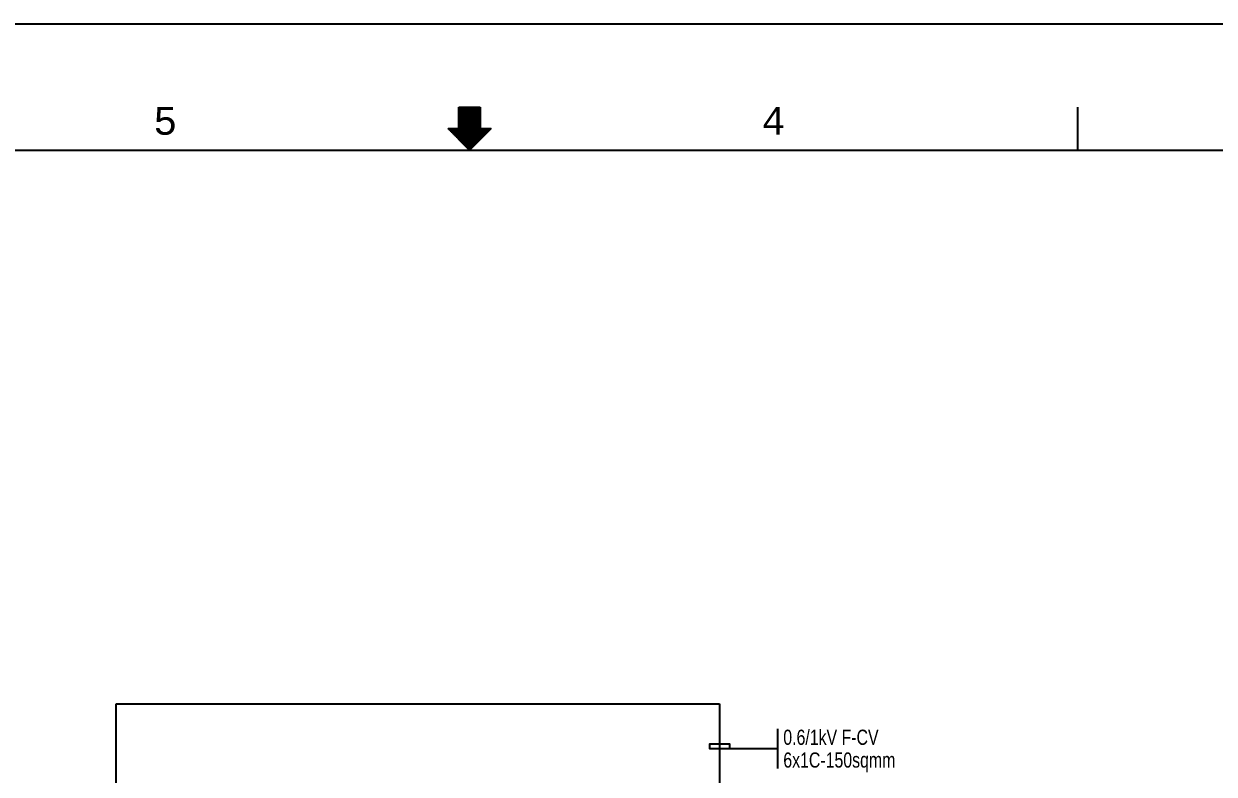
# Model space of a CAD drawing. Header units: feet. Extents: x 1 to 168002, y -59383 to 29717.
# Drawn here: x 60225 to 69643, y -5921 to 17 of the extents above; entities that cross this region are included whole.
import ezdxf
from ezdxf.enums import TextEntityAlignment as Align

# ---------------------------------------------------------------- set-up
doc = ezdxf.new("R2010")
doc.units = ezdxf.units.FT
doc.header["$LTSCALE"] = 50
doc.header["$MEASUREMENT"] = 0
doc.linetypes.add('CONTINU', pattern=[0])
doc.layers.get('0').update_dxf_attribs({"linetype": 'CONTINUOUS'})
doc.layers.add('Border', color=7, linetype='CONTINUOUS', lineweight=0)
for name, color, linetype in [('E-Pow', 4, 'CONTINUOUS'), ('E-Text-1', 2, 'CONTINUOUS'), ('E-Text-Call', 7, 'CONTINUOUS')]:
    doc.layers.add(name, color=color, linetype=linetype)
doc.styles.add('TB-1$0$MONOTXT', font='monotxt_.ttf')
doc.styles.add('돋움', font='')
doc.styles.get('돋움').set_extended_font_data('Dotum')

# ---------------------------------------------------------------- blocks, each defined once
blk = doc.blocks.new('FORMAT')
at = {"layer": 'Border', "color": 0, "linetype": 'Continuous', "lineweight": 25}
for p, q in [((21664.7, 29041.2), (21834.9, 29041.2)), ((21664.7, 28870.2), (21664.7, 29041.2)), ((21671.9, 28778), (21671.9, 29041.2)), ((21681.6, 28768.2), (21681.6, 29041.2)), ((21691.3, 28758.5), (21691.3, 29041.2)), ((21701, 28748.8), (21701, 29041.2)), ((21710.8, 28739.1), (21710.8, 29041.2)), ((21720.5, 28729.3), (21720.5, 29041.2)), ((21730.2, 28719.6), (21730.2, 29041.2)), ((21739.9, 28709.9), (21739.9, 29041.2)), ((21749.6, 28700.2), (21749.6, 29041.2)), ((21759.4, 28709.6), (21759.4, 29041.2)), ((21769.1, 28719.3), (21769.1, 29041.2)), ((21778.8, 28729), (21778.8, 29041.2)), ((21788.5, 28738.7), (21788.5, 29041.2)), ((21798.3, 28748.5), (21798.3, 29041.2)), ((21808, 28758.2), (21808, 29041.2)), ((21817.7, 28767.9), (21817.7, 29041.2)), ((21827.4, 28777.6), (21827.4, 29041.2)), ((21834.9, 29041.2), (21834.9, 28870.2)), ((26562.4, 28700), (26562.4, 29041.2)), ((21749.8, 28700), (21579.7, 28870.2)), ((21579.7, 28870.2), (21664.7, 28870.2)), ((21584.4, 28865.5), (21584.4, 28870.2)), ((21594.1, 28855.7), (21594.1, 28870.2)), ((21603.8, 28846), (21603.8, 28870.2)), ((21613.5, 28836.3), (21613.5, 28870.2)), ((21623.3, 28826.6), (21623.3, 28870.2)), ((21633, 28816.8), (21633, 28870.2)), ((21642.7, 28807.1), (21642.7, 28870.2)), ((21652.4, 28797.4), (21652.4, 28870.2)), ((21662.1, 28787.7), (21662.1, 28870.2)), ((21919.9, 28870.2), (21749.8, 28700)), ((21834.9, 28870.2), (21919.9, 28870.2)), ((21837.1, 28787.4), (21837.1, 28870.2)), ((21846.9, 28797.1), (21846.9, 28870.2)), ((21856.6, 28806.8), (21856.6, 28870.2)), ((21866.3, 28816.5), (21866.3, 28870.2)), ((21876, 28826.2), (21876, 28870.2)), ((21885.8, 28836), (21885.8, 28870.2)), ((21895.5, 28845.7), (21895.5, 28870.2)), ((21905.2, 28855.4), (21905.2, 28870.2)), ((21914.9, 28865.1), (21914.9, 28870.2)), ((2499.6, 28700), (41000, 28700))]:
    blk.add_line(p, q, dxfattribs=at)
blk.add_lwpolyline([(0, 0), (0, 29700), (42000, 29700), (42000, 0)], close=True, dxfattribs=at)
at = {"layer": 'Border', "color": 0, "linetype": 'Continuous', "lineweight": 25, "style": 'TB-1$0$MONOTXT'}
for s, p in [('5', (19342.7, 29041.2)), ('4', (24155.2, 29041.2))]:
    blk.add_text(s, height=218.8, dxfattribs=at).set_placement(p, align=Align.TOP_CENTER)
blk = doc.blocks.new('TITLE')
at = {"xscale": 0.01, "yscale": 0.01, "zscale": 0.01}
blk.add_blockref('FORMAT', (0, 0), dxfattribs=at)

msp = doc.modelspace()

# ---------------------------------------------------------------- linework, layer by layer
at = {"layer": 'E-Pow'}
for p, q in [((60957.1, -10385.3, 0.1), (60957.1, -5363.9, 0.1)), ((60957.1, -5363.9, 0.1), (65729.8, -5363.9, 0.1)), ((65729.8, -5363.9, 0.1), (65729.8, -5991.5, 0.1))]:
    msp.add_line(p, q, dxfattribs=at)
at = {"layer": 'E-Text-Call', "ltscale": 0.5}
msp.add_line((66188.8, -5561.7, 0.1), (66188.8, -5876.7, 0.1), dxfattribs=at)
at = {"layer": 'E-Text-Call', "ltscale": 0.5, "elevation": 0.1}
msp.add_lwpolyline([(65810.8, -5719.2), (65810.8, -5683.2), (65648.8, -5683.2), (65648.8, -5719.2), (66188.8, -5719.2)], dxfattribs=at)

# ---------------------------------------------------------------- block references
at = {"color": 7, "linetype": 'CONTINU', "ltscale": 100, "xscale": 100, "yscale": 100, "zscale": 100}
msp.add_blockref('TITLE', (42001.4, -29683.3, 0.1), dxfattribs=at)

# ---------------------------------------------------------------- texts
at = {"layer": 'E-Text-1', "style": '돋움', "width": 0.8}
for s, p in [('0.6/1kV F-CV', (66233.8, -5629.2, 0.1)), ('6x1C-150sqmm', (66233.8, -5809.2, 0.1))]:
    msp.add_text(s, height=120, dxfattribs=at).set_placement(p, align=Align.MIDDLE_LEFT)

doc.saveas('drawing.dxf')
